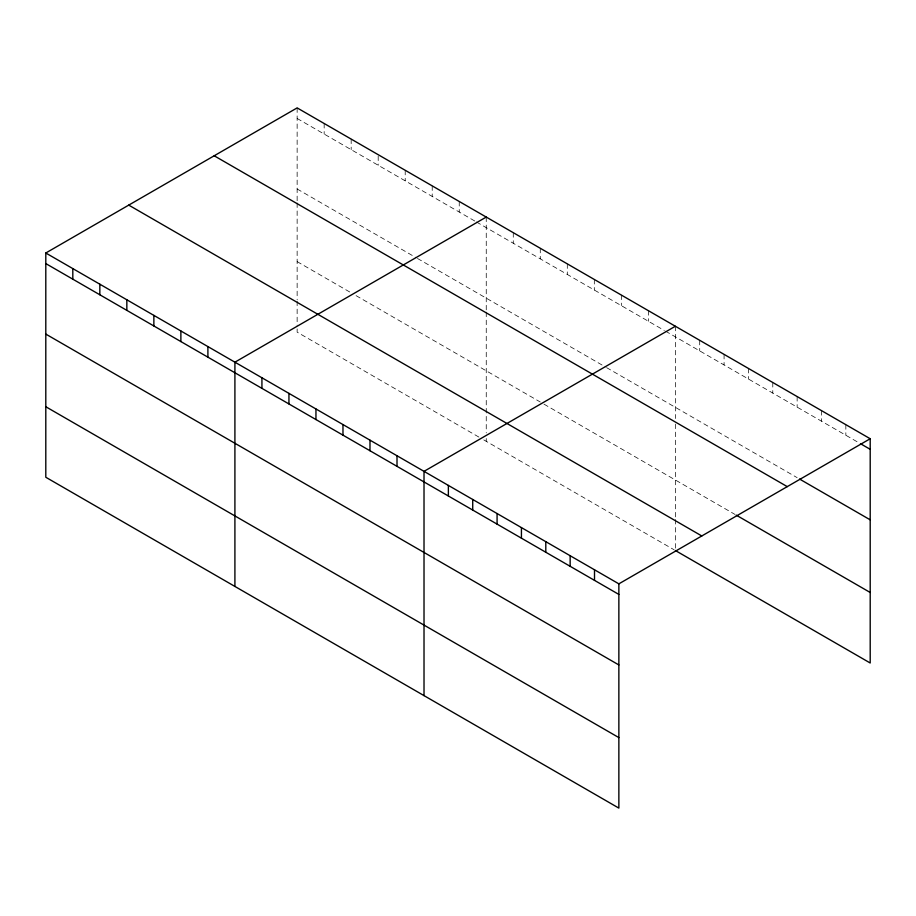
<?xml version="1.0" encoding="UTF-8"?>
<svg xmlns="http://www.w3.org/2000/svg" width="916" height="916" viewBox="0 0 916 916"><rect width="100%" height="100%" fill="white"/><g stroke="black" fill="none" stroke-linecap="round" stroke-linejoin="round"><path stroke-width="0.69" stroke-dasharray="4.58 3.44" d="M297.139 118.462L475.198 221.26M476.423 221.97L664.306 330.447M665.531 331.157L859.242 442.989M297.139 188.982L416.253 257.751M417.478 258.461L605.362 366.927M606.598 367.637L797.138 477.648M297.139 261.632L351.171 292.822M356.084 295.662L540.28 402.01M543.967 404.139L735.033 514.448M478.885 437.081L297.139 332.153L297.139 325.1M483.797 439.909L674.13 549.806M845.846 424.68L845.846 435.249M821.492 410.62L821.492 421.188M797.138 396.559L797.138 407.128M772.783 382.499L772.783 393.067M748.429 368.438L748.429 379.006M724.075 354.377L724.075 364.946M699.71 340.317L699.71 350.885M675.355 326.256L675.355 418.52M675.355 424.108L675.355 518.078M675.355 519.486L675.355 549.096M648.345 310.65L648.345 321.23M621.334 295.055L621.334 305.635M594.312 279.46L594.312 290.029M567.302 263.865L567.302 274.434M540.28 248.259L540.28 258.839M513.269 232.664L513.269 243.244M486.247 217.069L486.247 310.73M486.247 312.127L486.247 432.867M486.247 438.512L486.247 441.329M459.237 201.474L459.237 212.043M432.215 185.879L432.215 196.448M405.204 170.273L405.204 180.853M378.194 156.006L378.194 165.258M351.171 139.083L351.171 149.663M324.161 123.488L324.161 134.057M297.139 107.893L297.139 201.554M297.139 202.951L297.139 299.715M297.139 301.124L297.139 323.692"/><path stroke-width="1.37" d="M45.8 252.999L618.861 583.847L618.861 808.107L45.8 477.259L45.8 252.999L297.139 107.893L870.2 438.741L870.2 663.001L675.355 550.516M486.247 217.069L234.908 362.186L234.908 586.435M675.355 326.256L424.016 471.362L424.016 695.622M618.861 583.847L870.2 438.741M860.456 443.688L870.2 449.321M799.565 479.057L870.2 519.83M214.195 155.777L787.256 486.625M736.246 515.147L870.2 592.48M128.744 205.115L701.805 535.963M45.8 263.579L618.861 594.427M45.8 334.088L618.861 664.947M45.8 406.738L618.861 737.598M594.507 569.786L594.507 580.366M570.153 555.726L570.153 566.306M545.799 541.665L545.799 552.245M521.433 527.605L521.433 538.184M497.079 513.544L497.079 524.124M472.725 499.483L472.725 510.063M448.371 485.423L448.371 496.003M397.006 455.767L397.006 466.336M369.984 440.172L369.984 450.741M342.973 424.566L342.973 435.146M315.951 408.971L315.951 419.551M288.941 393.376L288.941 403.945M261.93 377.781L261.93 388.35M207.898 346.58L207.898 357.16M180.876 330.985L180.876 341.565M153.865 315.39L153.865 325.959M126.843 299.795L126.843 310.364M99.833 284.189L99.833 294.769M72.811 268.594L72.811 279.174"/></g></svg>
